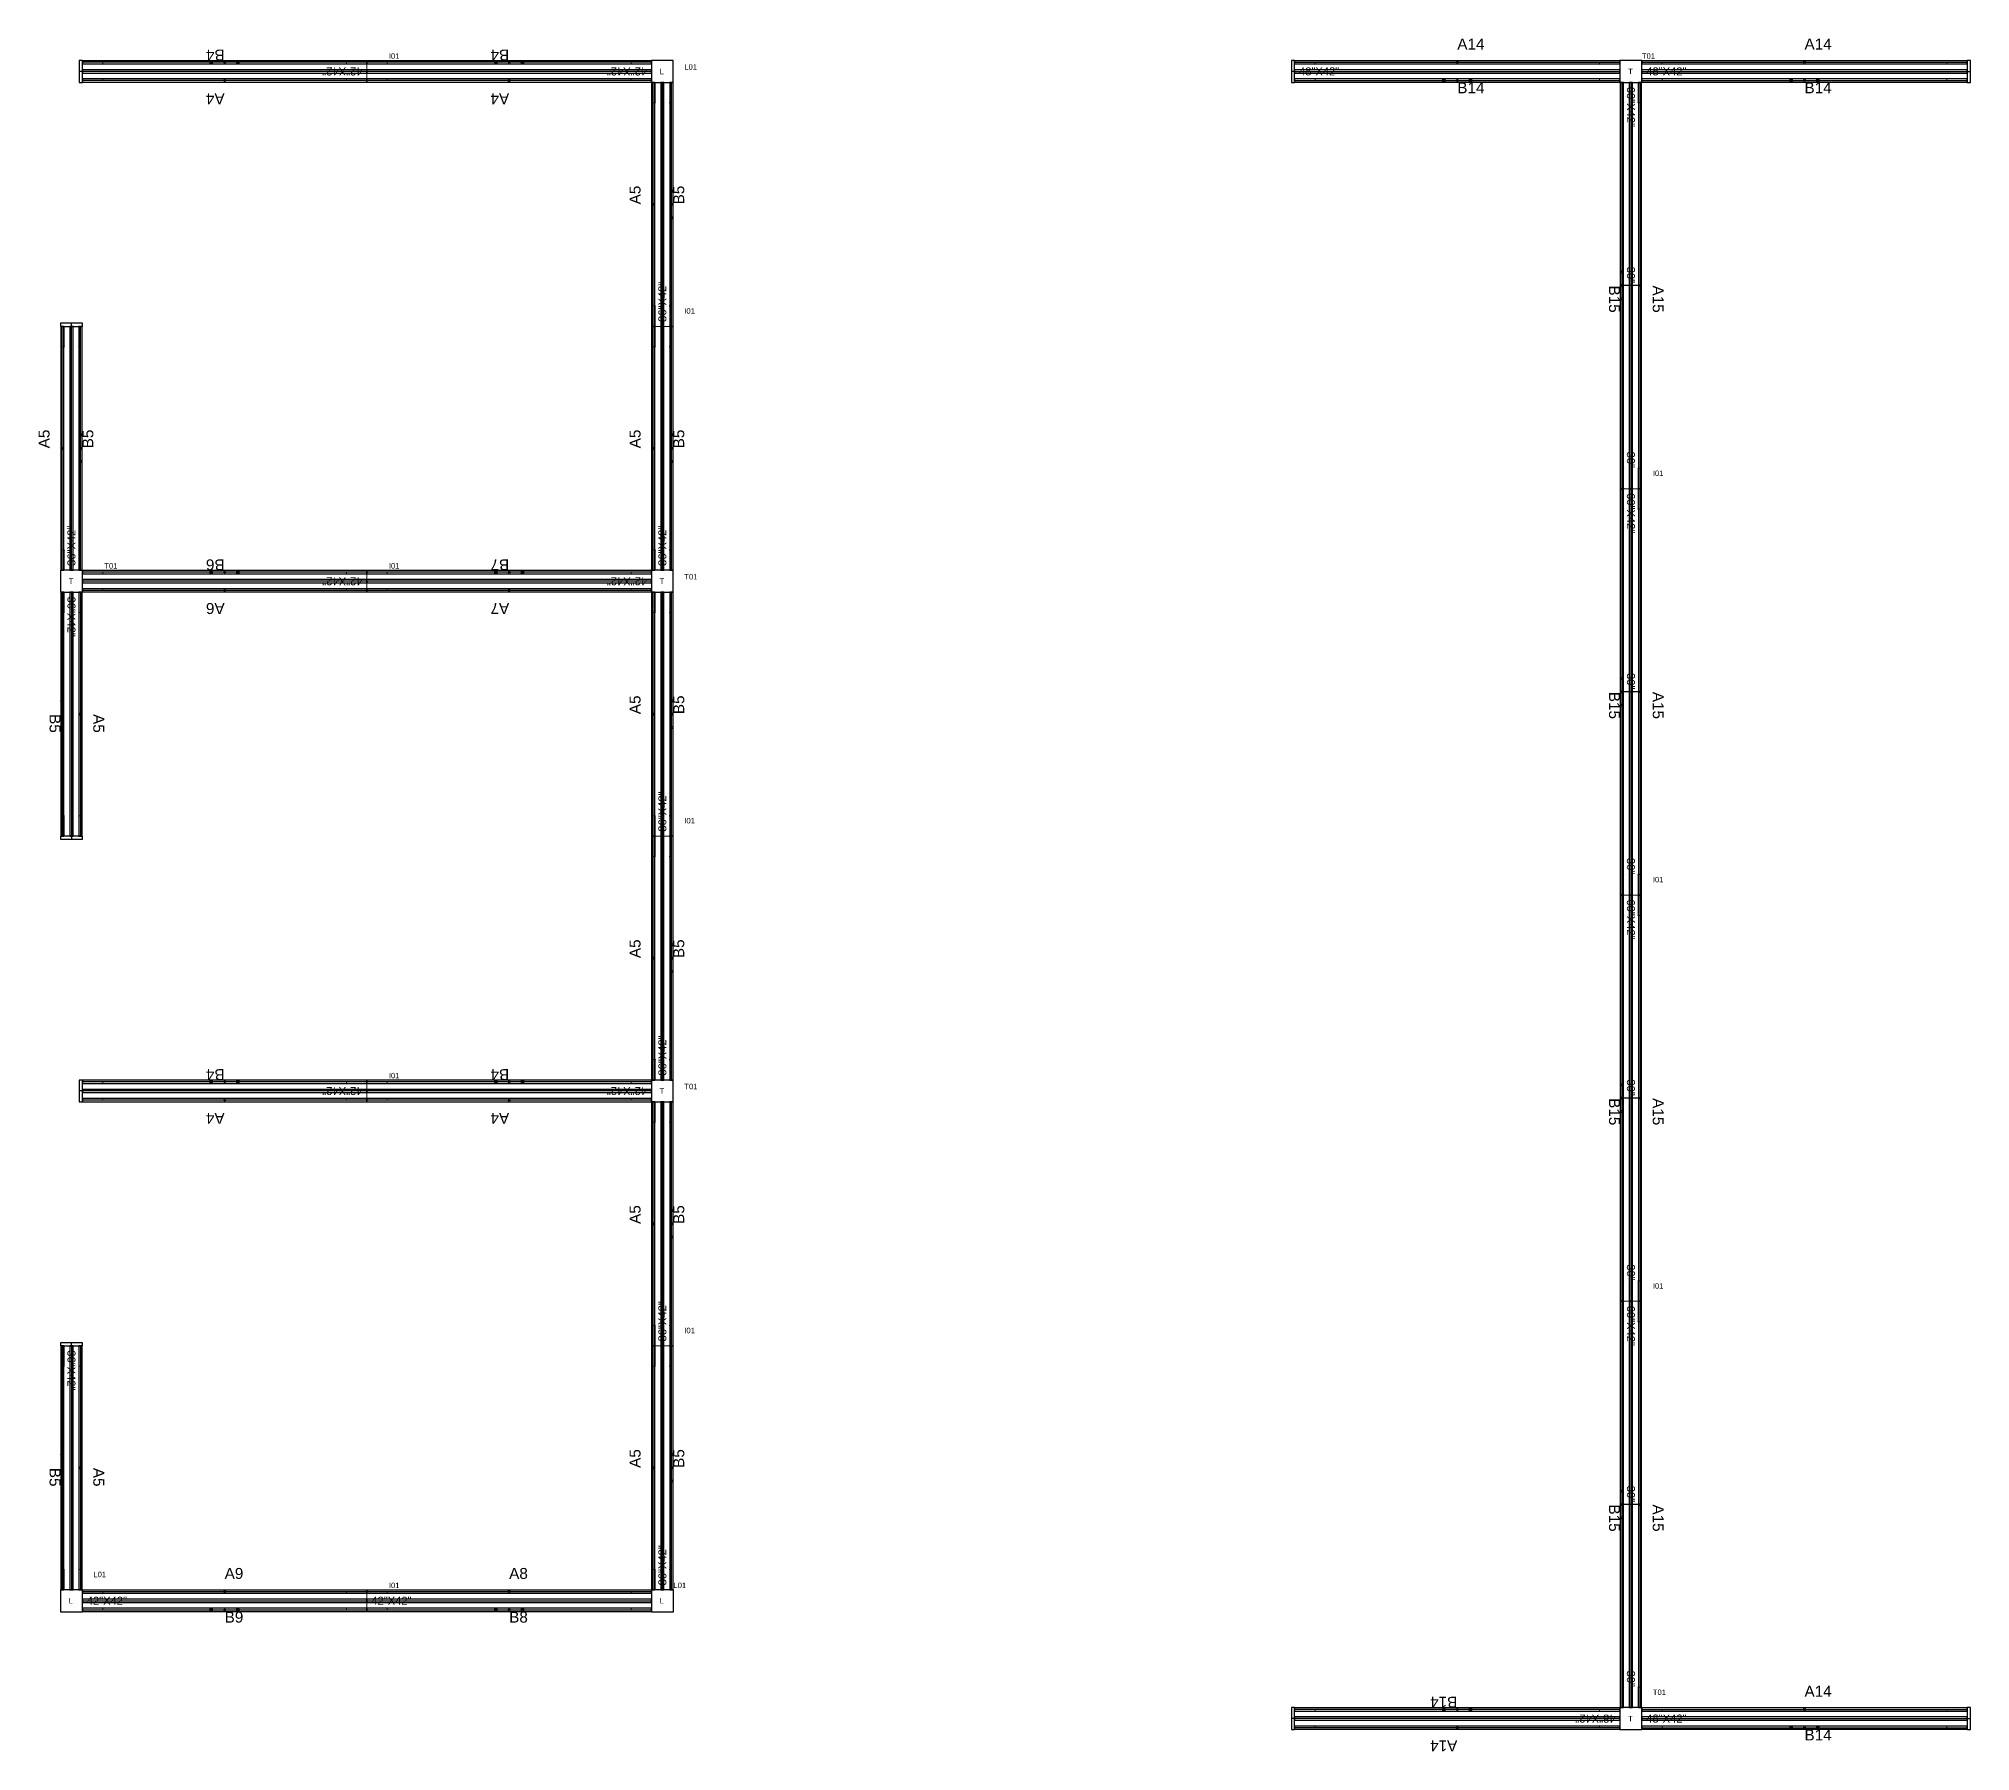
# Model space of a CAD drawing. Header units: millimetres. Extents: x 1390 to 1467.6, y 1790 to 1851.2.
# Drawn here: x 1389.96 to 1397.2, y 1801.54 to 1807.96 of the extents above; entities that cross this region are included whole.
import ezdxf

# ---------------------------------------------------------------- set-up
doc = ezdxf.new("R2010")
doc.units = ezdxf.units.MM
for name, color, linetype in [('DD2D', 7, 'Continuous'), ('DD2D_Geometry', 7, 'Continuous'), ('DDReportes', 7, 'Continuous'), ('Id Unión', 7, 'Continuous')]:
    doc.layers.add(name, color=color, linetype=linetype)
doc.styles.get("Standard").update_dxf_attribs({"font": 'arial.ttf'})

# ---------------------------------------------------------------- blocks, each defined once
blk = doc.blocks.new('DD101048422D')
at = {"color": 1, "linetype": 'Continuous', "lineweight": 0}
for p, q in [((0, -0.0255), (0, 0.0255)), ((0.0017, 0.0275), (0.0218, 0.0275)), ((0.002, 0.0275), (0.0215, 0.0275)), ((0.0747, 0.0275), (0.0215, 0.0275)), ((0.0747, 0.0275), (0.075, 0.0275)), ((0.0765, 0.026), (0.0765, 0.0343)), ((1.1435, 0.0343), (0.0765, 0.0343)), ((1.1435, 0.0343), (1.1435, 0.026)), ((1.1453, 0.0275), (1.145, 0.0275)), ((1.1453, 0.0275), (1.1985, 0.0275)), ((1.2183, 0.0275), (1.1982, 0.0275)), ((1.218, 0.0275), (1.1985, 0.0275)), ((1.22, -0.0255), (1.22, 0.0255)), ((0.025, -0.0275), (0.002, -0.0275)), ((0.025, -0.0275), (0.0747, -0.0275)), ((0.0747, -0.0275), (0.075, -0.0275)), ((0.0765, -0.0343), (0.0765, -0.026)), ((1.1435, -0.0343), (0.0765, -0.0343)), ((1.1435, -0.026), (1.1435, -0.0343)), ((1.1453, -0.0275), (1.145, -0.0275)), ((1.195, -0.0275), (1.1453, -0.0275)), ((1.195, -0.0275), (1.218, -0.0275))]:
    blk.add_line(p, q, dxfattribs=at)
at = {"color": 1}
for p, q in [((0.6065, 0.0379), (0.6135, 0.0308)), ((0.6065, 0.0308), (0.6135, 0.0379)), ((0.6065, -0.0379), (0.6135, -0.0308)), ((0.6065, -0.0308), (0.6135, -0.0379))]:
    blk.add_line(p, q, dxfattribs=at)
for centre in [(0.56, -0.0343), (0.66, -0.0343)]:
    blk.add_circle(centre, 0.005, dxfattribs=at)
at = {"color": 1, "linetype": 'Continuous', "lineweight": 0}
for centre, radius, start, end in [((0.002, 0.0255), 0.00203, 90, 180), ((0.075, 0.026), 0.00151, 10.02098, 90), ((0.075, 0.026), 0.00151, 0, 10.02098), ((1.145, 0.026), 0.00151, 90, 169.97902), ((1.145, 0.026), 0.00151, 169.97902, 180), ((1.145, 0.026), 0.00151, 169.97902, 180), ((1.218, 0.0255), 0.00203, 0, 90), ((0.002, -0.0255), 0.00203, 180, 270), ((0.075, -0.026), 0.00151, 270, 349.97902), ((0.075, -0.026), 0.00151, 349.97902, 0), ((1.145, -0.026), 0.00151, 180, 190.02098), ((1.145, -0.026), 0.00151, 180, 190.02098), ((1.145, -0.026), 0.00151, 190.02098, 270), ((1.218, -0.0255), 0.00203, 270, 0)]:
    blk.add_arc(centre, radius, start, end, dxfattribs=at)
at = {"color": 1}
for p in [(0.61, 0.0343), (0.61, -0.0343)]:
    blk.add_point(p, dxfattribs=at)
blk.add_text('48"X42"', height=0.03).set_placement((0.0165, -0.0149))
blk = doc.blocks.new('SPACE_DD10104842')
blk.add_blockref('DD101048422D', (0, 0))
blk = doc.blocks.new('DD101060422D')
at = {"color": 1, "linetype": 'Continuous', "lineweight": 0}
for p, q in [((0, -0.0255), (0, 0.0255)), ((0.0017, 0.0275), (0.0218, 0.0275)), ((0.002, 0.0275), (0.0215, 0.0275)), ((0.0747, 0.0275), (0.0215, 0.0275)), ((0.0747, 0.0275), (0.075, 0.0275)), ((0.0765, 0.026), (0.0765, 0.0343)), ((1.4475, 0.0343), (0.0765, 0.0343)), ((1.4475, 0.0343), (1.4475, 0.026)), ((1.4493, 0.0275), (1.449, 0.0275)), ((1.4493, 0.0275), (1.5025, 0.0275)), ((1.5223, 0.0275), (1.5022, 0.0275)), ((1.522, 0.0275), (1.5025, 0.0275)), ((1.524, -0.0255), (1.524, 0.0255)), ((0.025, -0.0275), (0.002, -0.0275)), ((0.025, -0.0275), (0.0747, -0.0275)), ((0.0747, -0.0275), (0.075, -0.0275)), ((0.0765, -0.0343), (0.0765, -0.026)), ((1.4475, -0.0343), (0.0765, -0.0343)), ((1.4475, -0.026), (1.4475, -0.0343)), ((1.4493, -0.0275), (1.449, -0.0275)), ((1.499, -0.0275), (1.4493, -0.0275)), ((1.499, -0.0275), (1.522, -0.0275))]:
    blk.add_line(p, q, dxfattribs=at)
at = {"color": 1}
for p, q in [((0.7585, 0.0379), (0.7655, 0.0308)), ((0.7585, 0.0308), (0.7655, 0.0379)), ((0.762, 0.0343), (0.762, -0.0343)), ((0.7585, -0.0379), (0.7655, -0.0308)), ((0.7585, -0.0308), (0.7655, -0.0379))]:
    blk.add_line(p, q, dxfattribs=at)
for centre in [(0.712, -0.0343), (0.812, -0.0343)]:
    blk.add_circle(centre, 0.005, dxfattribs=at)
at = {"color": 1, "linetype": 'Continuous', "lineweight": 0}
for centre, radius, start, end in [((0.002, 0.0255), 0.00203, 90, 180), ((0.075, 0.026), 0.00151, 10.02098, 90), ((0.075, 0.026), 0.00151, 0, 10.02098), ((1.449, 0.026), 0.00151, 90, 169.97902), ((1.449, 0.026), 0.00151, 169.97902, 180), ((1.449, 0.026), 0.00151, 169.97902, 180), ((1.522, 0.0255), 0.00203, 0, 90), ((0.002, -0.0255), 0.00203, 180, 270), ((0.075, -0.026), 0.00151, 270, 349.97902), ((0.075, -0.026), 0.00151, 349.97902, 0), ((1.449, -0.026), 0.00151, 180, 190.02098), ((1.449, -0.026), 0.00151, 180, 190.02098), ((1.449, -0.026), 0.00151, 190.02098, 270), ((1.522, -0.0255), 0.00203, 270, 0)]:
    blk.add_arc(centre, radius, start, end, dxfattribs=at)
at = {"color": 1}
for p in [(0.762, 0.0343), (0.762, -0.0343)]:
    blk.add_point(p, dxfattribs=at)
for s, p in [('60"X42"', (0.0165, -0.0149)), ('30"', (0.6916, -0.0149)), ('30"', (1.3849, -0.0149))]:
    blk.add_text(s, height=0.03).set_placement(p)
blk = doc.blocks.new('SPACE_DD10106042')
blk.add_blockref('DD101060422D', (0, 0))
blk = doc.blocks.new('DD101036422D')
at = {"color": 1, "linetype": 'Continuous', "lineweight": 0}
for p, q in [((0, -0.0255), (0, 0.0255)), ((0.0017, 0.0275), (0.0218, 0.0275)), ((0.002, 0.0275), (0.0215, 0.0275)), ((0.0747, 0.0275), (0.0215, 0.0275)), ((0.0747, 0.0275), (0.075, 0.0275)), ((0.0765, 0.026), (0.0765, 0.0343)), ((0.8385, 0.0343), (0.0765, 0.0343)), ((0.8385, 0.0343), (0.8385, 0.026)), ((0.8403, 0.0275), (0.84, 0.0275)), ((0.8403, 0.0275), (0.8935, 0.0275)), ((0.9133, 0.0275), (0.8932, 0.0275)), ((0.913, 0.0275), (0.8935, 0.0275)), ((0.915, -0.0255), (0.915, 0.0255)), ((0.025, -0.0275), (0.002, -0.0275)), ((0.025, -0.0275), (0.0747, -0.0275)), ((0.0747, -0.0275), (0.075, -0.0275)), ((0.0765, -0.0343), (0.0765, -0.026)), ((0.8385, -0.0343), (0.0765, -0.0343)), ((0.8385, -0.026), (0.8385, -0.0343)), ((0.8403, -0.0275), (0.84, -0.0275)), ((0.89, -0.0275), (0.8403, -0.0275)), ((0.89, -0.0275), (0.913, -0.0275))]:
    blk.add_line(p, q, dxfattribs=at)
at = {"color": 1}
for p, q in [((0.454, 0.0379), (0.461, 0.0308)), ((0.454, 0.0308), (0.461, 0.0379)), ((0.454, -0.0379), (0.461, -0.0308)), ((0.454, -0.0308), (0.461, -0.0379))]:
    blk.add_line(p, q, dxfattribs=at)
for centre in [(0.4075, -0.0343), (0.5075, -0.0343)]:
    blk.add_circle(centre, 0.005, dxfattribs=at)
at = {"color": 1, "linetype": 'Continuous', "lineweight": 0}
for centre, radius, start, end in [((0.002, 0.0255), 0.00203, 90, 180), ((0.075, 0.026), 0.00151, 10.02098, 90), ((0.075, 0.026), 0.00151, 0, 10.02098), ((0.84, 0.026), 0.00151, 90, 169.97902), ((0.84, 0.026), 0.00151, 169.97902, 180), ((0.84, 0.026), 0.00151, 169.97902, 180), ((0.913, 0.0255), 0.00203, 0, 90), ((0.002, -0.0255), 0.00203, 180, 270), ((0.075, -0.026), 0.00151, 270, 349.97902), ((0.075, -0.026), 0.00151, 349.97902, 0), ((0.84, -0.026), 0.00151, 180, 190.02098), ((0.84, -0.026), 0.00151, 180, 190.02098), ((0.84, -0.026), 0.00151, 190.02098, 270), ((0.913, -0.0255), 0.00203, 270, 0)]:
    blk.add_arc(centre, radius, start, end, dxfattribs=at)
at = {"color": 1}
for p in [(0.4575, 0.0343), (0.4575, -0.0343)]:
    blk.add_point(p, dxfattribs=at)
blk.add_text('36"X42"', height=0.03).set_placement((0.0165, -0.0149))
blk = doc.blocks.new('SPACE_DD10103642')
blk.add_blockref('DD101036422D', (0, 0))
blk = doc.blocks.new('DD101042422D')
at = {"color": 1, "linetype": 'Continuous', "lineweight": 0}
for p, q in [((0, -0.0255), (0, 0.0255)), ((0.0017, 0.0275), (0.0218, 0.0275)), ((0.002, 0.0275), (0.0215, 0.0275)), ((0.0747, 0.0275), (0.0215, 0.0275)), ((0.0747, 0.0275), (0.075, 0.0275)), ((0.0765, 0.026), (0.0765, 0.0343)), ((0.9905, 0.0343), (0.0765, 0.0343)), ((0.9905, 0.0343), (0.9905, 0.026)), ((0.9923, 0.0275), (0.992, 0.0275)), ((0.9923, 0.0275), (1.0455, 0.0275)), ((1.0653, 0.0275), (1.0452, 0.0275)), ((1.065, 0.0275), (1.0455, 0.0275)), ((1.067, -0.0255), (1.067, 0.0255)), ((0.025, -0.0275), (0.002, -0.0275)), ((0.025, -0.0275), (0.0747, -0.0275)), ((0.0747, -0.0275), (0.075, -0.0275)), ((0.0765, -0.0343), (0.0765, -0.026)), ((0.9905, -0.0343), (0.0765, -0.0343)), ((0.9905, -0.026), (0.9905, -0.0343)), ((0.9923, -0.0275), (0.992, -0.0275)), ((1.042, -0.0275), (0.9923, -0.0275)), ((1.042, -0.0275), (1.065, -0.0275))]:
    blk.add_line(p, q, dxfattribs=at)
at = {"color": 1}
for p, q in [((0.53, 0.0379), (0.537, 0.0308)), ((0.53, 0.0308), (0.537, 0.0379)), ((0.53, -0.0379), (0.537, -0.0308)), ((0.53, -0.0308), (0.537, -0.0379))]:
    blk.add_line(p, q, dxfattribs=at)
for centre in [(0.4835, -0.0343), (0.5835, -0.0343)]:
    blk.add_circle(centre, 0.005, dxfattribs=at)
at = {"color": 1, "linetype": 'Continuous', "lineweight": 0}
for centre, radius, start, end in [((0.002, 0.0255), 0.00203, 90, 180), ((0.075, 0.026), 0.00151, 10.02098, 90), ((0.075, 0.026), 0.00151, 0, 10.02098), ((0.992, 0.026), 0.00151, 90, 169.97902), ((0.992, 0.026), 0.00151, 169.97902, 180), ((0.992, 0.026), 0.00151, 169.97902, 180), ((1.065, 0.0255), 0.00203, 0, 90), ((0.002, -0.0255), 0.00203, 180, 270), ((0.075, -0.026), 0.00151, 270, 349.97902), ((0.075, -0.026), 0.00151, 349.97902, 0), ((0.992, -0.026), 0.00151, 180, 190.02098), ((0.992, -0.026), 0.00151, 180, 190.02098), ((0.992, -0.026), 0.00151, 190.02098, 270), ((1.065, -0.0255), 0.00203, 270, 0)]:
    blk.add_arc(centre, radius, start, end, dxfattribs=at)
at = {"color": 1}
for p in [(0.5335, 0.0343), (0.5335, -0.0343)]:
    blk.add_point(p, dxfattribs=at)
blk.add_text('42"X42"', height=0.03).set_placement((0.0165, -0.0149))
blk = doc.blocks.new('SPACE_DD10104242')
blk.add_blockref('DD101042422D', (0, 0))
blk = doc.blocks.new('DD3021422D')
for p, q in [((0, 0.041), (0, -0.041)), ((0.012, 0.041), (0, 0.041)), ((0.012, -0.041), (0.012, 0.041)), ((0, -0.041), (0.012, -0.041))]:
    blk.add_line(p, q)
blk = doc.blocks.new('SPACE_DD302142')
blk.add_blockref('DD3021422D', (0, 0))

msp = doc.modelspace()

# ---------------------------------------------------------------- linework, layer by layer
at = {"layer": 'DD2D'}
for p, q in [((1390.1212, 1807.8359), (1390.1092, 1807.8359)), ((1391.1882, 1807.8702), (1390.1212, 1807.8702)), ((1391.1882, 1807.8359), (1390.1212, 1807.8359)), ((1391.1882, 1807.8359), (1390.1212, 1807.8359)), ((1391.1882, 1807.8359), (1391.1881, 1807.8359)), ((1392.2552, 1807.8702), (1391.1882, 1807.8702)), ((1392.2552, 1807.8359), (1391.1882, 1807.8359)), ((1392.2552, 1807.8359), (1391.1882, 1807.8359)), ((1394.667, 1807.836), (1394.655, 1807.836)), ((1394.667, 1807.8703), (1395.887, 1807.8703)), ((1394.667, 1807.836), (1395.887, 1807.836)), ((1394.667, 1807.836), (1395.887, 1807.836)), ((1395.887, 1807.836), (1395.8871, 1807.836)), ((1395.969, 1807.8703), (1397.189, 1807.8703)), ((1395.969, 1807.836), (1397.189, 1807.836)), ((1395.969, 1807.836), (1397.189, 1807.836)), ((1397.189, 1807.836), (1397.201, 1807.836)), ((1391.1882, 1807.8016), (1390.1212, 1807.8016)), ((1392.2552, 1807.8016), (1391.1882, 1807.8016)), ((1392.2619, 1806.8799), (1392.2619, 1807.7949)), ((1392.2962, 1807.7949), (1392.2962, 1807.795)), ((1392.2962, 1806.8799), (1392.2962, 1807.7949)), ((1392.2962, 1806.8799), (1392.2962, 1807.7949)), ((1392.3305, 1806.8799), (1392.3305, 1807.7949)), ((1394.667, 1807.8017), (1395.887, 1807.8017)), ((1395.8937, 1807.795), (1395.8937, 1806.271)), ((1395.928, 1807.795), (1395.928, 1806.271)), ((1395.928, 1807.795), (1395.928, 1806.271)), ((1395.9623, 1807.795), (1395.9623, 1806.271)), ((1395.969, 1807.8017), (1397.189, 1807.8017)), ((1390.0802, 1806.8799), (1390.0802, 1806.8919)), ((1390.0459, 1805.9649), (1390.0459, 1806.8799)), ((1390.0802, 1805.9649), (1390.0802, 1806.8799)), ((1390.0802, 1805.9649), (1390.0802, 1806.8799)), ((1390.1145, 1805.9649), (1390.1145, 1806.8799)), ((1392.2619, 1805.9649), (1392.2619, 1806.8799)), ((1392.2962, 1806.8799), (1392.2962, 1806.88)), ((1392.2962, 1805.9649), (1392.2962, 1806.8799)), ((1392.2962, 1805.9649), (1392.2962, 1806.8799)), ((1392.3305, 1805.9649), (1392.3305, 1806.8799)), ((1395.8937, 1806.271), (1395.8937, 1804.747)), ((1395.928, 1806.271), (1395.928, 1806.2709)), ((1395.928, 1806.271), (1395.928, 1804.747)), ((1395.928, 1806.271), (1395.928, 1804.747)), ((1395.9623, 1806.271), (1395.9623, 1804.747)), ((1391.1882, 1805.9582), (1390.1212, 1805.9582)), ((1392.2552, 1805.9582), (1391.1882, 1805.9582)), ((1390.0459, 1805.8829), (1390.0459, 1804.9679)), ((1390.0802, 1805.8829), (1390.0802, 1804.9679)), ((1390.0802, 1805.8829), (1390.0802, 1804.9679)), ((1390.1145, 1805.8829), (1390.1145, 1804.9679)), ((1390.1212, 1805.9239), (1390.1211, 1805.9239)), ((1391.1882, 1805.9239), (1390.1212, 1805.9239)), ((1391.1882, 1805.9239), (1390.1212, 1805.9239)), ((1391.1882, 1805.8896), (1390.1212, 1805.8896)), ((1391.1882, 1805.9239), (1391.1881, 1805.9239)), ((1392.2552, 1805.9239), (1391.1882, 1805.9239)), ((1392.2552, 1805.9239), (1391.1882, 1805.9239)), ((1392.2552, 1805.8896), (1391.1882, 1805.8896)), ((1392.2619, 1804.9679), (1392.2619, 1805.8829)), ((1392.2962, 1805.8829), (1392.2962, 1805.883)), ((1392.2962, 1804.9679), (1392.2962, 1805.8829)), ((1392.2962, 1804.9679), (1392.2962, 1805.8829)), ((1392.3305, 1804.9679), (1392.3305, 1805.8829)), ((1390.0802, 1804.9679), (1390.0802, 1804.9559)), ((1392.2619, 1804.0529), (1392.2619, 1804.9679)), ((1392.2962, 1804.9679), (1392.2962, 1804.968)), ((1392.2962, 1804.0529), (1392.2962, 1804.9679)), ((1392.2962, 1804.0529), (1392.2962, 1804.9679)), ((1392.3305, 1804.0529), (1392.3305, 1804.9679)), ((1395.8937, 1804.747), (1395.8937, 1803.223)), ((1395.928, 1804.747), (1395.928, 1804.7469)), ((1395.928, 1804.747), (1395.928, 1803.223)), ((1395.928, 1804.747), (1395.928, 1803.223)), ((1395.9623, 1804.747), (1395.9623, 1803.223)), ((1390.1212, 1804.0119), (1390.1092, 1804.0119)), ((1391.1882, 1804.0462), (1390.1212, 1804.0462)), ((1391.1882, 1804.0119), (1390.1212, 1804.0119)), ((1391.1882, 1804.0119), (1390.1212, 1804.0119)), ((1391.1882, 1804.0119), (1391.1881, 1804.0119)), ((1392.2552, 1804.0462), (1391.1882, 1804.0462)), ((1392.2552, 1804.0119), (1391.1882, 1804.0119)), ((1392.2552, 1804.0119), (1391.1882, 1804.0119)), ((1391.1882, 1803.9776), (1390.1212, 1803.9776)), ((1392.2552, 1803.9776), (1391.1882, 1803.9776)), ((1392.2619, 1803.0559), (1392.2619, 1803.9709)), ((1392.2962, 1803.9709), (1392.2962, 1803.971)), ((1392.2962, 1803.0559), (1392.2962, 1803.9709)), ((1392.2962, 1803.0559), (1392.2962, 1803.9709)), ((1392.3305, 1803.0559), (1392.3305, 1803.9709)), ((1395.8937, 1803.223), (1395.8937, 1801.699)), ((1395.928, 1803.223), (1395.928, 1803.2229)), ((1395.928, 1803.223), (1395.928, 1801.699)), ((1395.928, 1803.223), (1395.928, 1801.699)), ((1395.9623, 1803.223), (1395.9623, 1801.699)), ((1390.0459, 1803.0559), (1390.0459, 1802.1409)), ((1390.0802, 1803.0559), (1390.0802, 1803.0679)), ((1390.0802, 1803.0559), (1390.0802, 1802.1409)), ((1390.0802, 1803.0559), (1390.0802, 1802.1409)), ((1390.1145, 1803.0559), (1390.1145, 1802.1409)), ((1392.2619, 1802.1409), (1392.2619, 1803.0559)), ((1392.2962, 1803.0559), (1392.2962, 1803.056)), ((1392.2962, 1802.1409), (1392.2962, 1803.0559)), ((1392.2962, 1802.1409), (1392.2962, 1803.0559)), ((1392.3305, 1802.1409), (1392.3305, 1803.0559)), ((1390.0802, 1802.1409), (1390.0802, 1802.1408)), ((1390.1212, 1802.1342), (1391.1882, 1802.1342)), ((1391.1882, 1802.1342), (1392.2552, 1802.1342)), ((1390.1212, 1802.0999), (1391.1882, 1802.0999)), ((1390.1212, 1802.0999), (1391.1882, 1802.0999)), ((1390.1212, 1802.0656), (1391.1882, 1802.0656)), ((1391.1882, 1802.0999), (1391.1883, 1802.0999)), ((1391.1882, 1802.0999), (1392.2552, 1802.0999)), ((1391.1882, 1802.0999), (1392.2552, 1802.0999)), ((1391.1882, 1802.0656), (1392.2552, 1802.0656)), ((1392.2552, 1802.0999), (1392.2553, 1802.0999)), ((1395.887, 1801.6923), (1394.667, 1801.6923)), ((1395.928, 1801.699), (1395.928, 1801.6989)), ((1395.969, 1801.6923), (1397.189, 1801.6923)), ((1394.667, 1801.658), (1394.655, 1801.658)), ((1395.887, 1801.658), (1394.667, 1801.658)), ((1395.887, 1801.658), (1394.667, 1801.658)), ((1395.887, 1801.6237), (1394.667, 1801.6237)), ((1395.969, 1801.658), (1397.189, 1801.658)), ((1395.969, 1801.658), (1397.189, 1801.658)), ((1395.969, 1801.6237), (1397.189, 1801.6237)), ((1397.189, 1801.658), (1397.201, 1801.658))]:
    msp.add_line(p, q, dxfattribs=at)
at = {"layer": 'DD2D_Geometry'}
for points in [[(1391.1882, 1807.8762), (1390.1212, 1807.8762), (1390.1212, 1807.8642), (1391.1882, 1807.8642)], [(1391.1882, 1807.8419), (1390.1212, 1807.8419), (1390.1212, 1807.8299), (1391.1882, 1807.8299)], [(1391.1881, 1807.8359), (1391.1882, 1807.8359), (1391.1882, 1807.8359), (1391.1881, 1807.8359)], [(1392.2552, 1807.8762), (1391.1882, 1807.8762), (1391.1882, 1807.8642), (1392.2552, 1807.8642)], [(1392.2552, 1807.8419), (1391.1882, 1807.8419), (1391.1882, 1807.8299), (1392.2552, 1807.8299)], [(1392.3372, 1807.7949), (1392.3372, 1807.877), (1392.2552, 1807.877), (1392.2552, 1807.7949)], [(1394.667, 1807.8643), (1395.887, 1807.8643), (1395.887, 1807.8763), (1394.667, 1807.8763)], [(1394.667, 1807.83), (1395.887, 1807.83), (1395.887, 1807.842), (1394.667, 1807.842)], [(1395.887, 1807.795), (1395.9691, 1807.795), (1395.9691, 1807.877), (1395.887, 1807.877)], [(1395.969, 1807.8643), (1397.189, 1807.8643), (1397.189, 1807.8763), (1395.969, 1807.8763)], [(1395.969, 1807.83), (1397.189, 1807.83), (1397.189, 1807.842), (1395.969, 1807.842)], [(1391.1882, 1807.8076), (1390.1212, 1807.8076), (1390.1212, 1807.7956), (1391.1882, 1807.7956)], [(1392.2552, 1807.8076), (1391.1882, 1807.8076), (1391.1882, 1807.7956), (1392.2552, 1807.7956)], [(1392.2679, 1806.8799), (1392.2679, 1807.7949), (1392.2559, 1807.7949), (1392.2559, 1806.8799)], [(1392.3022, 1806.8799), (1392.3022, 1807.7949), (1392.2902, 1807.7949), (1392.2902, 1806.8799)], [(1392.3365, 1806.8799), (1392.3365, 1807.7949), (1392.3245, 1807.7949), (1392.3245, 1806.8799)], [(1394.667, 1807.7957), (1395.887, 1807.7957), (1395.887, 1807.8077), (1394.667, 1807.8077)], [(1395.8877, 1807.795), (1395.8877, 1806.271), (1395.8997, 1806.271), (1395.8997, 1807.795)], [(1395.922, 1807.795), (1395.922, 1806.271), (1395.934, 1806.271), (1395.934, 1807.795)], [(1395.9563, 1807.795), (1395.9563, 1806.271), (1395.9683, 1806.271), (1395.9683, 1807.795)], [(1395.969, 1807.7957), (1397.189, 1807.7957), (1397.189, 1807.8077), (1395.969, 1807.8077)], [(1390.0519, 1805.9649), (1390.0519, 1806.8799), (1390.0399, 1806.8799), (1390.0399, 1805.9649)], [(1390.0862, 1805.9649), (1390.0862, 1806.8799), (1390.0742, 1806.8799), (1390.0742, 1805.9649)], [(1390.1205, 1805.9649), (1390.1205, 1806.8799), (1390.1085, 1806.8799), (1390.1085, 1805.9649)], [(1392.2679, 1805.9649), (1392.2679, 1806.8799), (1392.2559, 1806.8799), (1392.2559, 1805.9649)], [(1392.3022, 1805.9649), (1392.3022, 1806.8799), (1392.2902, 1806.8799), (1392.2902, 1805.9649)], [(1392.2962, 1806.8799), (1392.2962, 1806.8799), (1392.2962, 1806.88), (1392.2962, 1806.88)], [(1392.3365, 1805.9649), (1392.3365, 1806.8799), (1392.3245, 1806.8799), (1392.3245, 1805.9649)], [(1395.8877, 1806.271), (1395.8877, 1804.747), (1395.8997, 1804.747), (1395.8997, 1806.271)], [(1395.922, 1806.271), (1395.922, 1804.747), (1395.934, 1804.747), (1395.934, 1806.271)], [(1395.928, 1806.2709), (1395.928, 1806.2709), (1395.928, 1806.271), (1395.928, 1806.271)], [(1395.9563, 1806.271), (1395.9563, 1804.747), (1395.9683, 1804.747), (1395.9683, 1806.271)], [(1390.1212, 1805.9649), (1390.0391, 1805.9649), (1390.0391, 1805.8829), (1390.1212, 1805.8829)], [(1391.1882, 1805.9642), (1390.1212, 1805.9642), (1390.1212, 1805.9522), (1391.1882, 1805.9522)], [(1392.2552, 1805.9642), (1391.1882, 1805.9642), (1391.1882, 1805.9522), (1392.2552, 1805.9522)], [(1392.3372, 1805.8829), (1392.3372, 1805.965), (1392.2552, 1805.965), (1392.2552, 1805.8829)], [(1390.0399, 1805.8829), (1390.0399, 1804.9679), (1390.0519, 1804.9679), (1390.0519, 1805.8829)], [(1390.0742, 1805.8829), (1390.0742, 1804.9679), (1390.0862, 1804.9679), (1390.0862, 1805.8829)], [(1390.1085, 1805.8829), (1390.1085, 1804.9679), (1390.1205, 1804.9679), (1390.1205, 1805.8829)], [(1391.1882, 1805.9299), (1390.1212, 1805.9299), (1390.1212, 1805.9179), (1391.1882, 1805.9179)], [(1391.1882, 1805.8956), (1390.1212, 1805.8956), (1390.1212, 1805.8836), (1391.1882, 1805.8836)], [(1391.1881, 1805.9239), (1391.1882, 1805.9239), (1391.1882, 1805.9239), (1391.1881, 1805.9239)], [(1392.2552, 1805.9299), (1391.1882, 1805.9299), (1391.1882, 1805.9179), (1392.2552, 1805.9179)], [(1392.2552, 1805.8956), (1391.1882, 1805.8956), (1391.1882, 1805.8836), (1392.2552, 1805.8836)], [(1392.2679, 1804.9679), (1392.2679, 1805.8829), (1392.2559, 1805.8829), (1392.2559, 1804.9679)], [(1392.3022, 1804.9679), (1392.3022, 1805.8829), (1392.2902, 1805.8829), (1392.2902, 1804.9679)], [(1392.3365, 1804.9679), (1392.3365, 1805.8829), (1392.3245, 1805.8829), (1392.3245, 1804.9679)], [(1392.2679, 1804.0529), (1392.2679, 1804.9679), (1392.2559, 1804.9679), (1392.2559, 1804.0529)], [(1392.3022, 1804.0529), (1392.3022, 1804.9679), (1392.2902, 1804.9679), (1392.2902, 1804.0529)], [(1392.2962, 1804.9679), (1392.2962, 1804.9679), (1392.2962, 1804.968), (1392.2962, 1804.968)], [(1392.3365, 1804.0529), (1392.3365, 1804.9679), (1392.3245, 1804.9679), (1392.3245, 1804.0529)], [(1395.8877, 1804.747), (1395.8877, 1803.223), (1395.8997, 1803.223), (1395.8997, 1804.747)], [(1395.922, 1804.747), (1395.922, 1803.223), (1395.934, 1803.223), (1395.934, 1804.747)], [(1395.928, 1804.7469), (1395.928, 1804.7469), (1395.928, 1804.747), (1395.928, 1804.747)], [(1395.9563, 1804.747), (1395.9563, 1803.223), (1395.9683, 1803.223), (1395.9683, 1804.747)], [(1391.1882, 1804.0522), (1390.1212, 1804.0522), (1390.1212, 1804.0402), (1391.1882, 1804.0402)], [(1391.1882, 1804.0179), (1390.1212, 1804.0179), (1390.1212, 1804.0059), (1391.1882, 1804.0059)], [(1391.1881, 1804.0119), (1391.1882, 1804.0119), (1391.1882, 1804.0119), (1391.1881, 1804.0119)], [(1392.2552, 1804.0522), (1391.1882, 1804.0522), (1391.1882, 1804.0402), (1392.2552, 1804.0402)], [(1392.2552, 1804.0179), (1391.1882, 1804.0179), (1391.1882, 1804.0059), (1392.2552, 1804.0059)], [(1392.3372, 1803.9709), (1392.3372, 1804.053), (1392.2552, 1804.053), (1392.2552, 1803.9709)], [(1391.1882, 1803.9836), (1390.1212, 1803.9836), (1390.1212, 1803.9716), (1391.1882, 1803.9716)], [(1392.2552, 1803.9836), (1391.1882, 1803.9836), (1391.1882, 1803.9716), (1392.2552, 1803.9716)], [(1392.2679, 1803.0559), (1392.2679, 1803.9709), (1392.2559, 1803.9709), (1392.2559, 1803.0559)], [(1392.3022, 1803.0559), (1392.3022, 1803.9709), (1392.2902, 1803.9709), (1392.2902, 1803.0559)], [(1392.3365, 1803.0559), (1392.3365, 1803.9709), (1392.3245, 1803.9709), (1392.3245, 1803.0559)], [(1395.8877, 1803.223), (1395.8877, 1801.699), (1395.8997, 1801.699), (1395.8997, 1803.223)], [(1395.922, 1803.223), (1395.922, 1801.699), (1395.934, 1801.699), (1395.934, 1803.223)], [(1395.928, 1803.2229), (1395.928, 1803.2229), (1395.928, 1803.223), (1395.928, 1803.223)], [(1395.9563, 1803.223), (1395.9563, 1801.699), (1395.9683, 1801.699), (1395.9683, 1803.223)], [(1390.0399, 1803.0559), (1390.0399, 1802.1409), (1390.0519, 1802.1409), (1390.0519, 1803.0559)], [(1390.0742, 1803.0559), (1390.0742, 1802.1409), (1390.0862, 1802.1409), (1390.0862, 1803.0559)], [(1390.1085, 1803.0559), (1390.1085, 1802.1409), (1390.1205, 1802.1409), (1390.1205, 1803.0559)], [(1392.2679, 1802.1409), (1392.2679, 1803.0559), (1392.2559, 1803.0559), (1392.2559, 1802.1409)], [(1392.3022, 1802.1409), (1392.3022, 1803.0559), (1392.2902, 1803.0559), (1392.2902, 1802.1409)], [(1392.2962, 1803.0559), (1392.2962, 1803.0559), (1392.2962, 1803.056), (1392.2962, 1803.056)], [(1392.3365, 1802.1409), (1392.3365, 1803.0559), (1392.3245, 1803.0559), (1392.3245, 1802.1409)], [(1390.0392, 1802.1409), (1390.0392, 1802.0588), (1390.1212, 1802.0588), (1390.1212, 1802.1409)], [(1390.1212, 1802.1282), (1391.1882, 1802.1282), (1391.1882, 1802.1402), (1390.1212, 1802.1402)], [(1391.1882, 1802.1282), (1392.2552, 1802.1282), (1392.2552, 1802.1402), (1391.1882, 1802.1402)], [(1392.2552, 1802.0589), (1392.3373, 1802.0589), (1392.3373, 1802.1409), (1392.2552, 1802.1409)], [(1390.1212, 1802.0939), (1391.1882, 1802.0939), (1391.1882, 1802.1059), (1390.1212, 1802.1059)], [(1390.1212, 1802.0596), (1391.1882, 1802.0596), (1391.1882, 1802.0716), (1390.1212, 1802.0716)], [(1391.1882, 1802.0939), (1392.2552, 1802.0939), (1392.2552, 1802.1059), (1391.1882, 1802.1059)], [(1391.1882, 1802.0999), (1391.1883, 1802.0999), (1391.1883, 1802.0999), (1391.1882, 1802.0999)], [(1391.1882, 1802.0596), (1392.2552, 1802.0596), (1392.2552, 1802.0716), (1391.1882, 1802.0716)], [(1395.887, 1801.6983), (1394.667, 1801.6983), (1394.667, 1801.6863), (1395.887, 1801.6863)], [(1395.887, 1801.699), (1395.887, 1801.6169), (1395.969, 1801.6169), (1395.969, 1801.699)], [(1395.969, 1801.6863), (1397.189, 1801.6863), (1397.189, 1801.6983), (1395.969, 1801.6983)], [(1395.887, 1801.664), (1394.667, 1801.664), (1394.667, 1801.652), (1395.887, 1801.652)], [(1395.887, 1801.6297), (1394.667, 1801.6297), (1394.667, 1801.6177), (1395.887, 1801.6177)], [(1395.969, 1801.652), (1397.189, 1801.652), (1397.189, 1801.664), (1395.969, 1801.664)], [(1395.969, 1801.6177), (1397.189, 1801.6177), (1397.189, 1801.6297), (1395.969, 1801.6297)]]:
    msp.add_lwpolyline(points, close=True, dxfattribs=at)

# ---------------------------------------------------------------- block references
for name, p, rotation in [('SPACE_DD302142', (1390.1212, 1807.8359), 180), ('SPACE_DD10104242', (1391.1882, 1807.8359), 180), ('SPACE_DD10104242', (1392.2552, 1807.8359), 180), ('SPACE_DD302142', (1394.667, 1807.836), 180), ('SPACE_DD10103642', (1392.2962, 1806.8799), 90), ('SPACE_DD10106042', (1395.928, 1807.795), 270), ('SPACE_DD302142', (1390.0802, 1806.8799), 90), ('SPACE_DD10103642', (1390.0802, 1805.9649), 90), ('SPACE_DD10103642', (1392.2962, 1805.9649), 90), ('SPACE_DD10106042', (1395.928, 1806.271), 270), ('SPACE_DD10104242', (1391.1882, 1805.9239), 180), ('SPACE_DD10104242', (1392.2552, 1805.9239), 180), ('SPACE_DD10103642', (1390.0802, 1805.8829), 270), ('SPACE_DD10103642', (1392.2962, 1804.9679), 90), ('SPACE_DD302142', (1390.0802, 1804.9679), 270), ('SPACE_DD10103642', (1392.2962, 1804.0529), 90), ('SPACE_DD10106042', (1395.928, 1804.747), 270), ('SPACE_DD302142', (1390.1212, 1804.0119), 180), ('SPACE_DD10104242', (1391.1882, 1804.0119), 180), ('SPACE_DD10104242', (1392.2552, 1804.0119), 180), ('SPACE_DD10103642', (1392.2962, 1803.0559), 90), ('SPACE_DD10106042', (1395.928, 1803.223), 270), ('SPACE_DD302142', (1390.0802, 1803.0559), 90), ('SPACE_DD10103642', (1390.0802, 1803.0559), 270), ('SPACE_DD10103642', (1392.2962, 1802.1409), 90), ('SPACE_DD302142', (1394.667, 1801.658), 180), ('SPACE_DD10104842', (1395.887, 1801.658), 180)]:
    msp.add_blockref(name, p, dxfattribs=dict(at, rotation=rotation))
for name, p in [('SPACE_DD10104842', (1394.667, 1807.836)), ('SPACE_DD10104842', (1395.969, 1807.836)), ('SPACE_DD302142', (1397.189, 1807.836)), ('SPACE_DD10104242', (1390.1212, 1802.0999)), ('SPACE_DD10104242', (1391.1882, 1802.0999)), ('SPACE_DD10104842', (1395.969, 1801.658)), ('SPACE_DD302142', (1397.189, 1801.658))]:
    msp.add_blockref(name, p, dxfattribs=at)

# ---------------------------------------------------------------- texts
for s, p in [('L', (1392.286, 1807.8257)), ('T', (1395.9178, 1807.8258)), ('T', (1390.07, 1805.9137)), ('T', (1392.286, 1805.9137)), ('T', (1392.286, 1804.0017)), ('L', (1390.07, 1802.0897)), ('L', (1392.286, 1802.0897)), ('T', (1395.9178, 1801.6478))]:
    msp.add_text(s, height=0.0205, dxfattribs=at).set_placement(p)
at = {"layer": 'DDReportes'}
for s, rotation, p in [('B4', 180, (1390.6547, 1807.9179)), ('B4', 180, (1391.7217, 1807.9179)), ('A4', 180, (1390.6547, 1807.7539)), ('A4', 180, (1391.7217, 1807.7539)), ('A5', 90, (1392.2142, 1807.3374)), ('B5', 90, (1392.3782, 1807.3374)), ('B15', 270, (1395.846, 1807.033)), ('A15', 270, (1396.01, 1807.033)), ('A5', 90, (1389.9982, 1806.4224)), ('B5', 90, (1390.1622, 1806.4224)), ('A5', 90, (1392.2142, 1806.4224)), ('B5', 90, (1392.3782, 1806.4224)), ('B6', 180, (1390.6547, 1806.0059)), ('B7', 180, (1391.7217, 1806.0059)), ('A6', 180, (1390.6547, 1805.8419)), ('A7', 180, (1391.7217, 1805.8419)), ('A5', 90, (1392.2142, 1805.4254)), ('B5', 90, (1392.3782, 1805.4254)), ('B15', 270, (1395.846, 1805.509)), ('A15', 270, (1396.01, 1805.509)), ('B5', 270, (1389.9982, 1805.4254)), ('A5', 270, (1390.1622, 1805.4254)), ('A5', 90, (1392.2142, 1804.5104)), ('B5', 90, (1392.3782, 1804.5104)), ('B4', 180, (1390.6547, 1804.0939)), ('B4', 180, (1391.7217, 1804.0939)), ('A4', 180, (1390.6547, 1803.9299)), ('A4', 180, (1391.7217, 1803.9299)), ('B15', 270, (1395.846, 1803.985)), ('A15', 270, (1396.01, 1803.985)), ('A5', 90, (1392.2142, 1803.5134)), ('B5', 90, (1392.3782, 1803.5134)), ('A5', 90, (1392.2142, 1802.5984)), ('B5', 90, (1392.3782, 1802.5984)), ('B5', 270, (1389.9982, 1802.5984)), ('A5', 270, (1390.1622, 1802.5984)), ('B15', 270, (1395.846, 1802.461)), ('A15', 270, (1396.01, 1802.461)), ('B14', 180, (1395.277, 1801.74)), ('A14', 180, (1395.277, 1801.576))]:
    msp.add_text(s, height=0.041, rotation=rotation, dxfattribs=at).set_placement(p)
for s, p in [('A14', (1395.277, 1807.918)), ('A14', (1396.579, 1807.918)), ('B14', (1395.277, 1807.754)), ('B14', (1396.579, 1807.754)), ('A9', (1390.6547, 1802.1819)), ('A8', (1391.7217, 1802.1819)), ('B9', (1390.6547, 1802.0179)), ('B8', (1391.7217, 1802.0179)), ('A14', (1396.579, 1801.74)), ('B14', (1396.579, 1801.576))]:
    msp.add_text(s, height=0.041, dxfattribs=at).set_placement(p)
at = {"layer": 'Id Unión'}
for s, p in [('I01', (1391.2705, 1807.8834)), ('T01', (1395.9693, 1807.8835)), ('L01', (1392.3785, 1807.8425)), ('I01', (1392.3785, 1806.9275)), ('I01', (1396.0103, 1806.3185)), ('T01', (1390.2035, 1805.9714)), ('I01', (1391.2705, 1805.9714)), ('T01', (1392.3785, 1805.9305)), ('I01', (1392.3785, 1805.0155)), ('I01', (1396.0103, 1804.7945)), ('I01', (1391.2705, 1804.0594)), ('T01', (1392.3785, 1804.0185)), ('I01', (1396.0103, 1803.2705)), ('I01', (1392.3785, 1803.1035)), ('L01', (1390.1625, 1802.1884)), ('I01', (1391.2706, 1802.1474)), ('L01', (1392.3376, 1802.1474)), ('T01', (1396.0103, 1801.7465))]:
    msp.add_text(s, height=0.0205, dxfattribs=at).set_placement(p)

doc.saveas('drawing.dxf')
